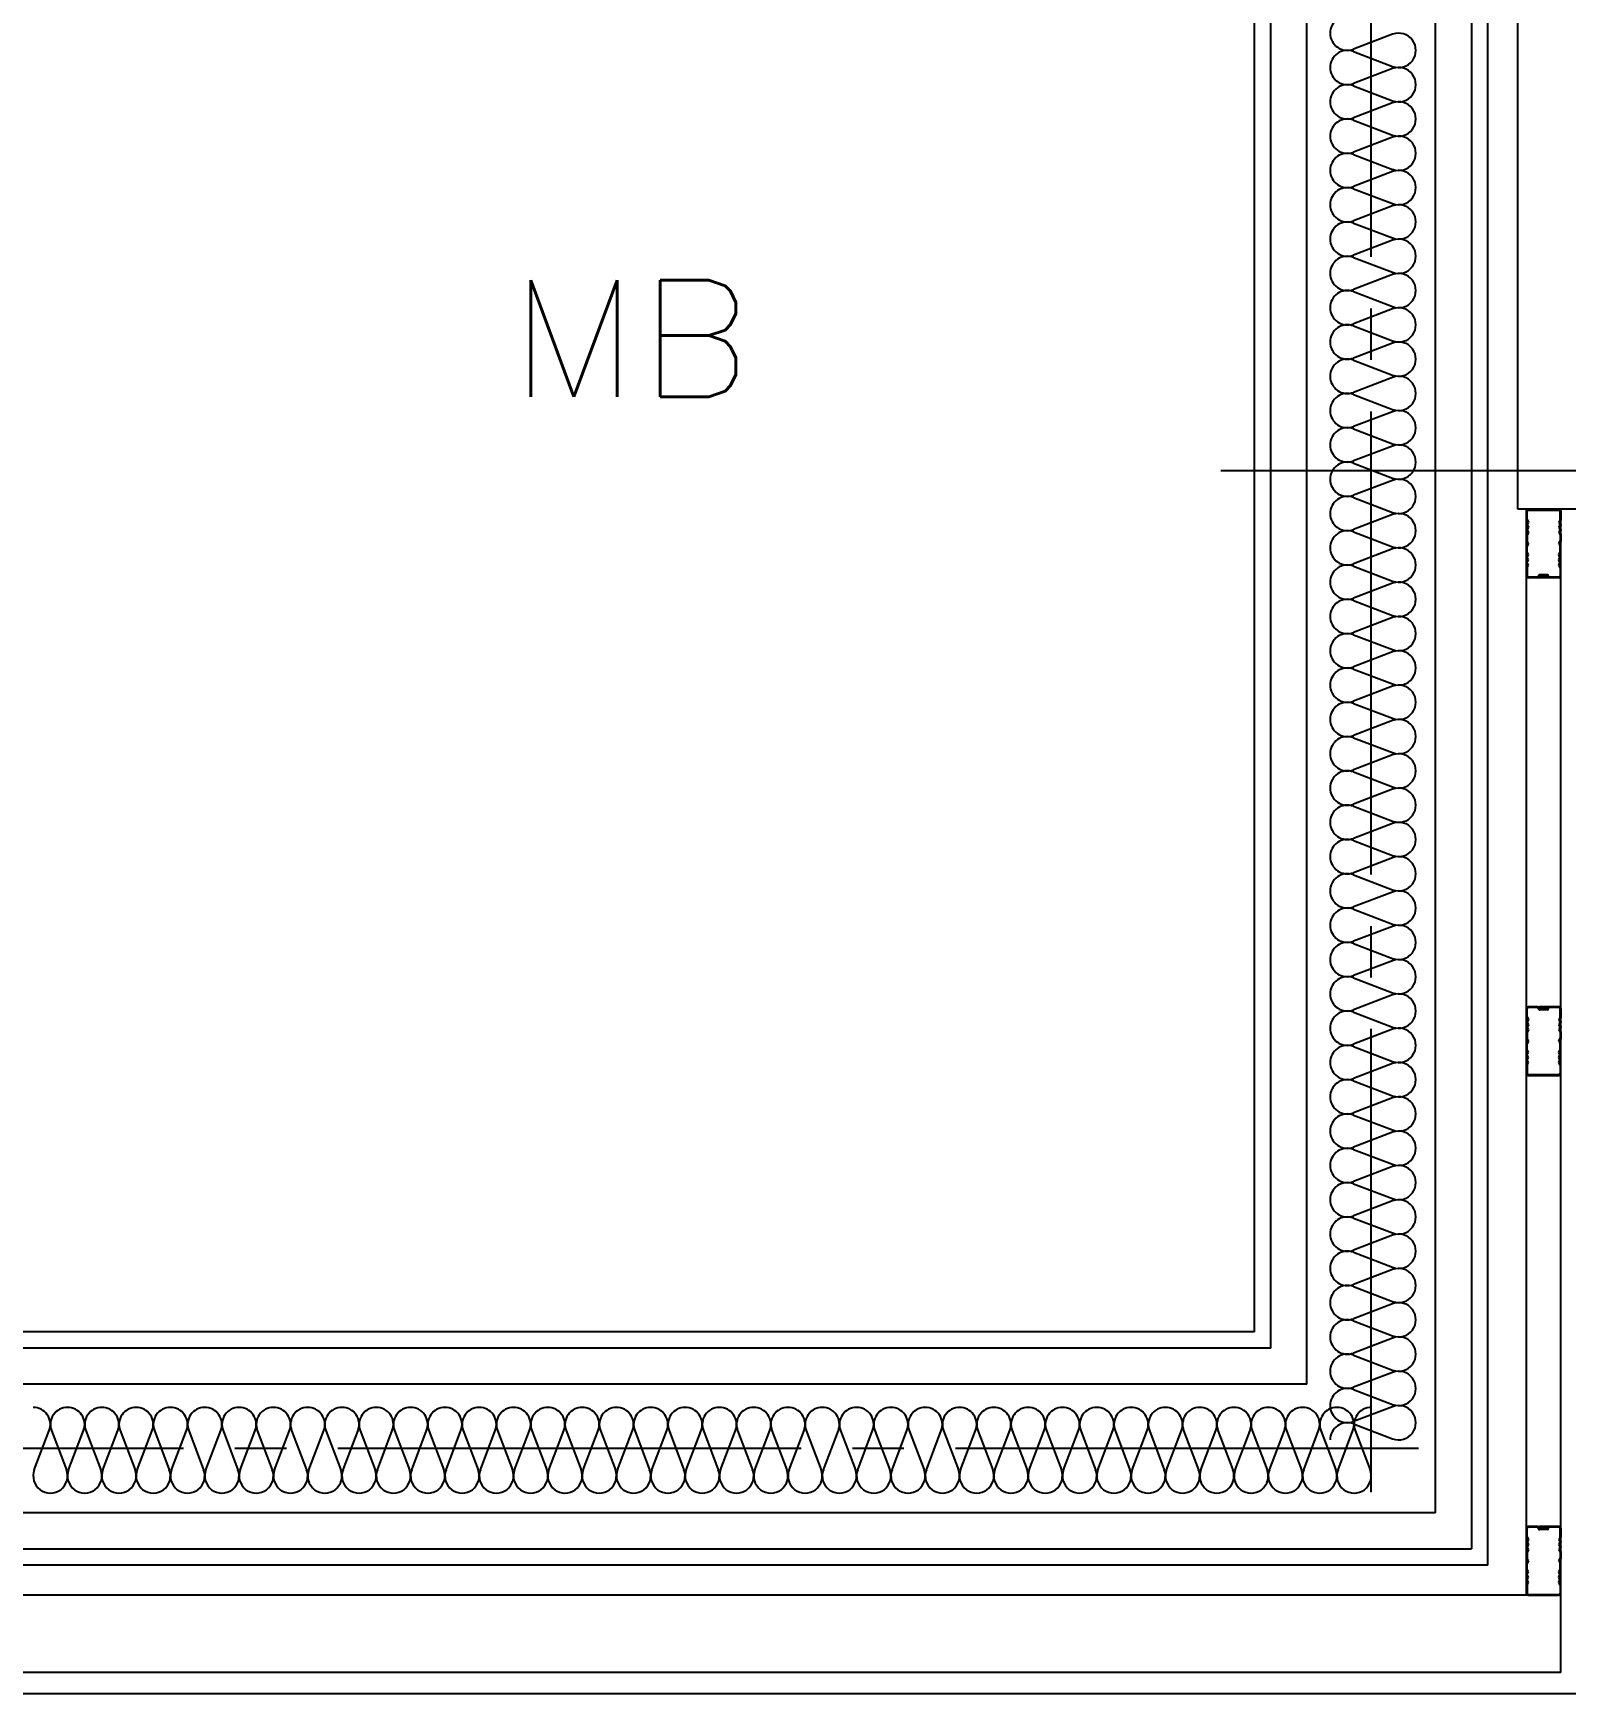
# Model space of a CAD drawing. Header units: millimetres. Extents: x 8300 to 125598, y -10383 to 40000.
# Drawn here: x 44220 to 45113, y 18807 to 19775 of the extents above; entities that cross this region are included whole.
import ezdxf
from ezdxf.enums import TextEntityAlignment as Align

# ---------------------------------------------------------------- set-up
doc = ezdxf.new("R2010")
doc.units = ezdxf.units.MM
doc.header["$LTSCALE"] = 300
doc.linetypes.add('CADEWA_LINE5', pattern=[1.2, 0.9, -0.1, 0.1, -0.1])
doc.layers.add('K建0_壁', color=7, linetype='CONTINUOUS')
doc.styles.add('txt2', font='txt.shx', dxfattribs={"width": 0.943378, "bigfont": 'extfont2'})

msp = doc.modelspace()

# ---------------------------------------------------------------- linework, layer by layer
at = {"layer": 'K建0_壁', "color": 250, "linetype": 'CADEWA_LINE5', "lineweight": -3}
for p, q in [((45000, 18924.56), (45000, 26101.35)), ((44912.29, 19520), (46678.53, 19520)), ((45027.59, 18950), (44025.9, 18950))]:
    msp.add_line(p, q, dxfattribs=at)
at = {"layer": 'K建0_壁', "color": 250, "linetype": 'Continuous', "lineweight": -3}
for p, q in [((45037.5, 18912.5), (45037.5, 20605)), ((45058.5, 20605), (45058.5, 18891.5)), ((44941.5, 19008.5), (44941.5, 20580)), ((44962.5, 18987.5), (44962.5, 20580)), ((45012.47, 19774.35), (44989.57, 19765.65)), ((44989.57, 19764.35), (45012.47, 19755.65)), ((45012.47, 19754.35), (44989.57, 19745.65)), ((44989.57, 19744.35), (45012.47, 19735.65)), ((45012.47, 19734.35), (44989.57, 19725.65)), ((44989.57, 19724.35), (45012.47, 19715.65)), ((45012.47, 19714.35), (44989.57, 19705.65)), ((44989.57, 19704.35), (45012.47, 19695.65)), ((45012.47, 19694.35), (44989.57, 19685.65)), ((44989.57, 19684.35), (45012.47, 19675.65)), ((45012.47, 19674.35), (44989.57, 19665.65)), ((44989.57, 19664.35), (45012.47, 19655.65)), ((45012.47, 19654.35), (44989.57, 19645.65)), ((44989.57, 19644.35), (45012.47, 19635.65)), ((45012.47, 19634.35), (44989.57, 19625.65)), ((44989.57, 19624.35), (45012.47, 19615.65)), ((45012.47, 19614.35), (44989.57, 19605.65)), ((44989.57, 19604.35), (45012.47, 19595.65)), ((45012.47, 19594.35), (44989.57, 19585.65)), ((44989.57, 19584.35), (45012.47, 19575.65)), ((45012.47, 19574.35), (44989.57, 19565.65)), ((44989.57, 19564.35), (45012.47, 19555.65)), ((45012.47, 19554.35), (44989.57, 19545.65)), ((44989.57, 19544.35), (45012.47, 19535.65)), ((45012.47, 19534.35), (44989.57, 19525.65)), ((44989.57, 19524.35), (45012.47, 19515.65)), ((45012.47, 19514.35), (44989.57, 19505.65)), ((44989.57, 19504.35), (45012.47, 19495.65)), ((46612.5, 19497.5), (45085.5, 19497.5)), ((45090.5, 18864.5), (45090.5, 19497.5)), ((45090.5, 19496.5), (45090.5, 19491.5)), ((45090.95, 19491.59), (45090.95, 19496.5)), ((45091.5, 19497.5), (45109.5, 19497.5)), ((45091.5, 19497.05), (45109.5, 19497.05)), ((45110.05, 19491.59), (45110.05, 19496.5)), ((45110.5, 18819.5), (45110.5, 19497.5)), ((45110.5, 19496.5), (45110.5, 19491.5)), ((45012.47, 19494.35), (44989.57, 19485.65)), ((45090.5, 19491.5), (45091.1, 19490)), ((45091.1, 19490), (45090.5, 19488.5)), ((45090.5, 19488.5), (45091.1, 19487)), ((45091.1, 19487), (45090.5, 19485.5)), ((45090.95, 19491.59), (45091.58, 19490)), ((45091.58, 19490), (45090.98, 19488.5)), ((45090.98, 19488.5), (45091.58, 19487)), ((45091.58, 19487), (45090.98, 19485.5)), ((45110.05, 19491.59), (45109.42, 19490)), ((45109.42, 19490), (45110.02, 19488.5)), ((45110.02, 19488.5), (45109.42, 19487)), ((45109.42, 19487), (45110.02, 19485.5)), ((45110.5, 19491.5), (45109.9, 19490)), ((45109.9, 19490), (45110.5, 19488.5)), ((45110.5, 19488.5), (45109.9, 19487)), ((45109.9, 19487), (45110.5, 19485.5)), ((44989.57, 19484.35), (45012.47, 19475.65)), ((45090.5, 19485.5), (45091.1, 19484)), ((45091.1, 19484), (45090.5, 19482.5)), ((45090.5, 19482.5), (45090.5, 19479)), ((45090.5, 19479), (45091.1, 19477.5)), ((45090.5, 19476), (45091.1, 19477.5)), ((45091.58, 19484), (45090.95, 19482.41)), ((45090.95, 19482.41), (45090.95, 19479.09)), ((45091.58, 19477.5), (45090.95, 19479.09)), ((45091.58, 19477.5), (45090.95, 19475.91)), ((45090.98, 19485.5), (45091.58, 19484)), ((45110.02, 19485.5), (45109.42, 19484)), ((45109.42, 19484), (45110.05, 19482.41)), ((45109.42, 19477.5), (45110.05, 19479.09)), ((45109.42, 19477.5), (45110.05, 19475.91)), ((45110.5, 19485.5), (45109.9, 19484)), ((45109.9, 19484), (45110.5, 19482.5)), ((45110.5, 19479), (45109.9, 19477.5)), ((45110.5, 19476), (45109.9, 19477.5)), ((45110.05, 19482.41), (45110.05, 19479.09)), ((45110.5, 19482.5), (45110.5, 19479)), ((45012.47, 19474.35), (44989.57, 19465.65)), ((45090.5, 19472.5), (45090.5, 19476)), ((45091.1, 19471), (45090.5, 19472.5)), ((45090.5, 19469.5), (45091.1, 19471)), ((45091.1, 19468), (45090.5, 19469.5)), ((45090.5, 19466.5), (45091.1, 19468)), ((45091.1, 19465), (45090.5, 19466.5)), ((45090.95, 19472.59), (45090.95, 19475.91)), ((45091.58, 19471), (45090.95, 19472.59)), ((45090.98, 19469.5), (45091.58, 19471)), ((45091.58, 19468), (45090.98, 19469.5)), ((45090.98, 19466.5), (45091.58, 19468)), ((45091.58, 19465), (45090.98, 19466.5)), ((45109.42, 19471), (45110.05, 19472.59)), ((45110.02, 19469.5), (45109.42, 19471)), ((45109.42, 19468), (45110.02, 19469.5)), ((45110.02, 19466.5), (45109.42, 19468)), ((45109.42, 19465), (45110.02, 19466.5)), ((45109.9, 19471), (45110.5, 19472.5)), ((45110.5, 19469.5), (45109.9, 19471)), ((45109.9, 19468), (45110.5, 19469.5)), ((45110.5, 19466.5), (45109.9, 19468)), ((45109.9, 19465), (45110.5, 19466.5)), ((45110.05, 19472.59), (45110.05, 19475.91)), ((45110.5, 19472.5), (45110.5, 19476)), ((44989.57, 19464.35), (45012.47, 19455.65)), ((45090.5, 19463.5), (45091.1, 19465)), ((45090.5, 19458.5), (45090.5, 19463.5)), ((45090.95, 19463.41), (45091.58, 19465)), ((45090.95, 19463.41), (45090.95, 19458.5)), ((45096.83, 19457.95), (45091.5, 19457.95)), ((45096.83, 19457.5), (45091.5, 19457.5)), ((45102.75, 19459.3), (45098.25, 19459.3)), ((45102.75, 19458.85), (45098.25, 19458.85)), ((45102.75, 19458.4), (45098.25, 19458.4)), ((45109.5, 19457.95), (45098.25, 19457.95)), ((45109.5, 19457.5), (45098.25, 19457.5)), ((45102.75, 19458.85), (45102.75, 19458.4)), ((45110.05, 19463.41), (45109.42, 19465)), ((45110.5, 19463.5), (45109.9, 19465)), ((45110.05, 19463.41), (45110.05, 19458.5)), ((45110.5, 19458.5), (45110.5, 19463.5)), ((45012.47, 19454.35), (44989.57, 19445.65)), ((44989.57, 19444.35), (45012.47, 19435.65)), ((45012.47, 19434.35), (44989.57, 19425.65)), ((44989.57, 19424.35), (45012.47, 19415.65)), ((45012.47, 19414.35), (44989.57, 19405.65)), ((44989.57, 19404.35), (45012.47, 19395.65)), ((45012.47, 19394.35), (44989.57, 19385.65)), ((44989.57, 19384.35), (45012.47, 19375.65)), ((45012.47, 19374.35), (44989.57, 19365.65)), ((44989.57, 19364.35), (45012.47, 19355.65)), ((45012.47, 19354.35), (44989.57, 19345.65)), ((44989.57, 19344.35), (45012.47, 19335.65)), ((45012.47, 19334.35), (44989.57, 19325.65)), ((44989.57, 19324.35), (45012.47, 19315.65)), ((45012.47, 19314.35), (44989.57, 19305.65)), ((44989.57, 19304.35), (45012.47, 19295.65)), ((45012.47, 19294.35), (44989.57, 19285.65)), ((44989.57, 19284.35), (45012.47, 19275.65)), ((45012.47, 19274.35), (44989.57, 19265.65)), ((44989.57, 19264.35), (45012.47, 19255.65)), ((45012.47, 19254.35), (44989.57, 19245.65)), ((44989.57, 19244.35), (45012.47, 19235.65)), ((45012.47, 19234.35), (44989.57, 19225.65)), ((44989.57, 19224.35), (45012.47, 19215.65)), ((45012.47, 19214.35), (44989.57, 19205.65)), ((45090.5, 19206.5), (45090.5, 19201.5)), ((45090.95, 19201.59), (45090.95, 19206.5)), ((45096.83, 19207.5), (45091.5, 19207.5)), ((45096.83, 19207.05), (45091.5, 19207.05)), ((45109.5, 19207.5), (45098.25, 19207.5)), ((45109.5, 19207.05), (45098.25, 19207.05)), ((45102.75, 19206.6), (45098.25, 19206.6)), ((45102.75, 19206.15), (45098.25, 19206.15)), ((45102.75, 19205.7), (45098.25, 19205.7)), ((45102.75, 19206.15), (45102.75, 19206.6)), ((45110.05, 19201.59), (45110.05, 19206.5)), ((45110.5, 19206.5), (45110.5, 19201.5)), ((44989.57, 19204.35), (45012.47, 19195.65)), ((45090.5, 19201.5), (45091.1, 19200)), ((45091.1, 19200), (45090.5, 19198.5)), ((45090.5, 19198.5), (45091.1, 19197)), ((45091.1, 19197), (45090.5, 19195.5)), ((45090.5, 19195.5), (45091.1, 19194)), ((45090.95, 19201.59), (45091.58, 19200)), ((45091.58, 19200), (45090.98, 19198.5)), ((45090.98, 19198.5), (45091.58, 19197)), ((45091.58, 19197), (45090.98, 19195.5)), ((45090.98, 19195.5), (45091.58, 19194)), ((45110.05, 19201.59), (45109.42, 19200)), ((45109.42, 19200), (45110.02, 19198.5)), ((45110.02, 19198.5), (45109.42, 19197)), ((45109.42, 19197), (45110.02, 19195.5)), ((45110.02, 19195.5), (45109.42, 19194)), ((45110.5, 19201.5), (45109.9, 19200)), ((45109.9, 19200), (45110.5, 19198.5)), ((45110.5, 19198.5), (45109.9, 19197)), ((45109.9, 19197), (45110.5, 19195.5)), ((45110.5, 19195.5), (45109.9, 19194)), ((45012.47, 19194.35), (44989.57, 19185.65)), ((45091.1, 19194), (45090.5, 19192.5)), ((45090.5, 19192.5), (45090.5, 19189)), ((45090.5, 19189), (45091.1, 19187.5)), ((45090.5, 19186), (45091.1, 19187.5)), ((45090.5, 19182.5), (45090.5, 19186)), ((45091.58, 19194), (45090.95, 19192.41)), ((45090.95, 19192.41), (45090.95, 19189.09)), ((45091.58, 19187.5), (45090.95, 19189.09)), ((45091.58, 19187.5), (45090.95, 19185.91)), ((45090.95, 19182.59), (45090.95, 19185.91)), ((45109.42, 19194), (45110.05, 19192.41)), ((45109.42, 19187.5), (45110.05, 19189.09)), ((45109.42, 19187.5), (45110.05, 19185.91)), ((45109.9, 19194), (45110.5, 19192.5)), ((45110.5, 19189), (45109.9, 19187.5)), ((45110.5, 19186), (45109.9, 19187.5)), ((45110.05, 19192.41), (45110.05, 19189.09)), ((45110.05, 19182.59), (45110.05, 19185.91)), ((45110.5, 19192.5), (45110.5, 19189)), ((45110.5, 19182.5), (45110.5, 19186)), ((44989.57, 19184.35), (45012.47, 19175.65)), ((45091.1, 19181), (45090.5, 19182.5)), ((45090.5, 19179.5), (45091.1, 19181)), ((45091.1, 19178), (45090.5, 19179.5)), ((45090.5, 19176.5), (45091.1, 19178)), ((45091.1, 19175), (45090.5, 19176.5)), ((45091.58, 19181), (45090.95, 19182.59)), ((45090.98, 19179.5), (45091.58, 19181)), ((45091.58, 19178), (45090.98, 19179.5)), ((45090.98, 19176.5), (45091.58, 19178)), ((45091.58, 19175), (45090.98, 19176.5)), ((45109.42, 19181), (45110.05, 19182.59)), ((45110.02, 19179.5), (45109.42, 19181)), ((45109.42, 19178), (45110.02, 19179.5)), ((45110.02, 19176.5), (45109.42, 19178)), ((45109.42, 19175), (45110.02, 19176.5)), ((45109.9, 19181), (45110.5, 19182.5)), ((45110.5, 19179.5), (45109.9, 19181)), ((45109.9, 19178), (45110.5, 19179.5)), ((45110.5, 19176.5), (45109.9, 19178)), ((45109.9, 19175), (45110.5, 19176.5)), ((45012.47, 19174.35), (44989.57, 19165.65)), ((45090.5, 19173.5), (45091.1, 19175)), ((45090.5, 19168.5), (45090.5, 19173.5)), ((45090.95, 19173.41), (45091.58, 19175)), ((45090.95, 19173.41), (45090.95, 19168.5)), ((45091.5, 19167.95), (45109.5, 19167.95)), ((45091.5, 19167.5), (45109.5, 19167.5)), ((45110.05, 19173.41), (45109.42, 19175)), ((45110.5, 19173.5), (45109.9, 19175)), ((45110.05, 19173.41), (45110.05, 19168.5)), ((45110.5, 19168.5), (45110.5, 19173.5)), ((44989.57, 19164.35), (45012.47, 19155.65)), ((45012.47, 19154.35), (44989.57, 19145.65)), ((44989.57, 19144.35), (45012.47, 19135.65)), ((45012.47, 19134.35), (44989.57, 19125.65)), ((44989.57, 19124.35), (45012.47, 19115.65)), ((45012.47, 19114.35), (44989.57, 19105.65)), ((44989.57, 19104.35), (45012.47, 19095.65)), ((45012.47, 19094.35), (44989.57, 19085.65)), ((44989.57, 19084.35), (45012.47, 19075.65)), ((45012.47, 19074.35), (44989.57, 19065.65)), ((44989.57, 19064.35), (45012.47, 19055.65)), ((45012.47, 19054.35), (44989.57, 19045.65)), ((44989.57, 19044.35), (45012.47, 19035.65)), ((45012.47, 19034.35), (44989.57, 19025.65)), ((44989.57, 19024.35), (45012.47, 19015.65)), ((45012.47, 19014.35), (44989.57, 19005.65)), ((44941.5, 19008.5), (44158.5, 19008.5)), ((44989.57, 19004.35), (45012.47, 18995.65)), ((45012.47, 18994.35), (44989.57, 18985.65)), ((44962.5, 18987.5), (44137.5, 18987.5)), ((44989.57, 18984.35), (45012.47, 18975.65)), ((45012.47, 18974.35), (44989.57, 18965.65)), ((44989.57, 18964.35), (45012.47, 18955.65)), ((44220.65, 18937.53), (44229.35, 18960.43)), ((44230.65, 18960.43), (44239.35, 18937.53)), ((44240.65, 18937.53), (44249.35, 18960.43)), ((44250.65, 18960.43), (44259.35, 18937.53)), ((44260.65, 18937.53), (44269.35, 18960.43)), ((44270.65, 18960.43), (44279.35, 18937.53)), ((44280.65, 18937.53), (44289.35, 18960.43)), ((44290.65, 18960.43), (44299.35, 18937.53)), ((44300.65, 18937.53), (44309.35, 18960.43)), ((44310.65, 18960.43), (44319.35, 18937.53)), ((44320.65, 18937.53), (44329.35, 18960.43)), ((44330.65, 18960.43), (44339.35, 18937.53)), ((44340.65, 18937.53), (44349.35, 18960.43)), ((44350.65, 18960.43), (44359.35, 18937.53)), ((44360.65, 18937.53), (44369.35, 18960.43)), ((44370.65, 18960.43), (44379.35, 18937.53)), ((44380.65, 18937.53), (44389.35, 18960.43)), ((44390.65, 18960.43), (44399.35, 18937.53)), ((44400.65, 18937.53), (44409.35, 18960.43)), ((44410.65, 18960.43), (44419.35, 18937.53)), ((44420.65, 18937.53), (44429.35, 18960.43)), ((44430.65, 18960.43), (44439.35, 18937.53)), ((44440.65, 18937.53), (44449.35, 18960.43)), ((44450.65, 18960.43), (44459.35, 18937.53)), ((44460.65, 18937.53), (44469.35, 18960.43)), ((44470.65, 18960.43), (44479.35, 18937.53)), ((44480.65, 18937.53), (44489.35, 18960.43)), ((44490.65, 18960.43), (44499.35, 18937.53)), ((44500.65, 18937.53), (44509.35, 18960.43)), ((44510.65, 18960.43), (44519.35, 18937.53)), ((44520.65, 18937.53), (44529.35, 18960.43)), ((44530.65, 18960.43), (44539.35, 18937.53)), ((44540.65, 18937.53), (44549.35, 18960.43)), ((44550.65, 18960.43), (44559.35, 18937.53)), ((44560.65, 18937.53), (44569.35, 18960.43)), ((44570.65, 18960.43), (44579.35, 18937.53)), ((44580.65, 18937.53), (44589.35, 18960.43)), ((44590.65, 18960.43), (44599.35, 18937.53)), ((44600.65, 18937.53), (44609.35, 18960.43)), ((44610.65, 18960.43), (44619.35, 18937.53)), ((44620.65, 18937.53), (44629.35, 18960.43)), ((44630.65, 18960.43), (44639.35, 18937.53)), ((44640.65, 18937.53), (44649.35, 18960.43)), ((44650.65, 18960.43), (44659.35, 18937.53)), ((44660.65, 18937.53), (44669.35, 18960.43)), ((44670.65, 18960.43), (44679.35, 18937.53)), ((44680.65, 18937.53), (44689.35, 18960.43)), ((44690.65, 18960.43), (44699.35, 18937.53)), ((44700.65, 18937.53), (44709.35, 18960.43)), ((44710.65, 18960.43), (44719.35, 18937.53)), ((44720.65, 18937.53), (44729.35, 18960.43)), ((44730.65, 18960.43), (44739.35, 18937.53)), ((44740.65, 18937.53), (44749.35, 18960.43)), ((44750.65, 18960.43), (44759.35, 18937.53)), ((44760.65, 18937.53), (44769.35, 18960.43)), ((44770.65, 18960.43), (44779.35, 18937.53)), ((44780.65, 18937.53), (44789.35, 18960.43)), ((44790.65, 18960.43), (44799.35, 18937.53)), ((44800.65, 18937.53), (44809.35, 18960.43)), ((44810.65, 18960.43), (44819.35, 18937.53)), ((44820.65, 18937.53), (44829.35, 18960.43)), ((44830.65, 18960.43), (44839.35, 18937.53)), ((44840.65, 18937.53), (44849.35, 18960.43)), ((44850.65, 18960.43), (44859.35, 18937.53)), ((44860.65, 18937.53), (44869.35, 18960.43)), ((44870.65, 18960.43), (44879.35, 18937.53)), ((44880.65, 18937.53), (44889.35, 18960.43)), ((44890.65, 18960.43), (44899.35, 18937.53)), ((44900.65, 18937.53), (44909.35, 18960.43)), ((44910.65, 18960.43), (44919.35, 18937.53)), ((44920.65, 18937.53), (44929.35, 18960.43)), ((44930.65, 18960.43), (44939.35, 18937.53)), ((44940.65, 18937.53), (44949.35, 18960.43)), ((44950.65, 18960.43), (44959.35, 18937.53)), ((44960.65, 18937.53), (44969.35, 18960.43)), ((44970.65, 18960.43), (44979.35, 18937.53)), ((44980.65, 18937.53), (44989.35, 18960.43)), ((44990.65, 18960.43), (44999.35, 18937.53)), ((45037.5, 18912.5), (44062.5, 18912.5)), ((45090.5, 18903.5), (45090.5, 18898.5)), ((45090.5, 18898.5), (45091.1, 18897)), ((45091.1, 18897), (45090.5, 18895.5)), ((45090.5, 18895.5), (45091.1, 18894)), ((45090.95, 18898.59), (45090.95, 18903.5)), ((45090.95, 18898.59), (45091.58, 18897)), ((45091.58, 18897), (45090.98, 18895.5)), ((45090.98, 18895.5), (45091.58, 18894)), ((45096.83, 18904.5), (45091.5, 18904.5)), ((45096.83, 18904.05), (45091.5, 18904.05)), ((45109.5, 18904.5), (45098.25, 18904.5)), ((45109.5, 18904.05), (45098.25, 18904.05)), ((45102.75, 18903.6), (45098.25, 18903.6)), ((45102.75, 18903.15), (45098.25, 18903.15)), ((45102.75, 18902.7), (45098.25, 18902.7)), ((45102.75, 18903.15), (45102.75, 18903.6)), ((45110.05, 18898.59), (45109.42, 18897)), ((45109.42, 18897), (45110.02, 18895.5)), ((45110.02, 18895.5), (45109.42, 18894)), ((45110.5, 18898.5), (45109.9, 18897)), ((45109.9, 18897), (45110.5, 18895.5)), ((45110.5, 18895.5), (45109.9, 18894)), ((45110.05, 18898.59), (45110.05, 18903.5)), ((45110.5, 18903.5), (45110.5, 18898.5)), ((44041.5, 18891.5), (45058.5, 18891.5)), ((45091.1, 18894), (45090.5, 18892.5)), ((45090.5, 18892.5), (45091.1, 18891)), ((45091.1, 18891), (45090.5, 18889.5)), ((45090.5, 18889.5), (45090.5, 18886)), ((45090.5, 18886), (45091.1, 18884.5)), ((45091.58, 18891), (45090.95, 18889.41)), ((45090.95, 18889.41), (45090.95, 18886.09)), ((45091.58, 18884.5), (45090.95, 18886.09)), ((45091.58, 18894), (45090.98, 18892.5)), ((45090.98, 18892.5), (45091.58, 18891)), ((45109.42, 18894), (45110.02, 18892.5)), ((45110.02, 18892.5), (45109.42, 18891)), ((45109.42, 18891), (45110.05, 18889.41)), ((45109.42, 18884.5), (45110.05, 18886.09)), ((45109.9, 18894), (45110.5, 18892.5)), ((45110.5, 18892.5), (45109.9, 18891)), ((45109.9, 18891), (45110.5, 18889.5)), ((45110.5, 18886), (45109.9, 18884.5)), ((45110.05, 18889.41), (45110.05, 18886.09)), ((45110.5, 18889.5), (45110.5, 18886)), ((45090.5, 18883), (45091.1, 18884.5)), ((45090.5, 18879.5), (45090.5, 18883)), ((45091.1, 18878), (45090.5, 18879.5)), ((45090.5, 18876.5), (45091.1, 18878)), ((45091.1, 18875), (45090.5, 18876.5)), ((45091.58, 18884.5), (45090.95, 18882.91)), ((45090.95, 18879.59), (45090.95, 18882.91)), ((45091.58, 18878), (45090.95, 18879.59)), ((45090.98, 18876.5), (45091.58, 18878)), ((45091.58, 18875), (45090.98, 18876.5)), ((45109.42, 18884.5), (45110.05, 18882.91)), ((45109.42, 18878), (45110.05, 18879.59)), ((45110.02, 18876.5), (45109.42, 18878)), ((45109.42, 18875), (45110.02, 18876.5)), ((45110.5, 18883), (45109.9, 18884.5)), ((45109.9, 18878), (45110.5, 18879.5)), ((45110.5, 18876.5), (45109.9, 18878)), ((45109.9, 18875), (45110.5, 18876.5)), ((45110.05, 18879.59), (45110.05, 18882.91)), ((45110.5, 18879.5), (45110.5, 18883)), ((45090.5, 18873.5), (45091.1, 18875)), ((45091.1, 18872), (45090.5, 18873.5)), ((45090.5, 18870.5), (45091.1, 18872)), ((45090.5, 18865.5), (45090.5, 18870.5)), ((45090.95, 18870.41), (45091.58, 18872)), ((45090.95, 18870.41), (45090.95, 18865.5)), ((45090.98, 18873.5), (45091.58, 18875)), ((45091.58, 18872), (45090.98, 18873.5)), ((45110.02, 18873.5), (45109.42, 18875)), ((45109.42, 18872), (45110.02, 18873.5)), ((45110.05, 18870.41), (45109.42, 18872)), ((45110.5, 18873.5), (45109.9, 18875)), ((45109.9, 18872), (45110.5, 18873.5)), ((45110.5, 18870.5), (45109.9, 18872)), ((45110.05, 18870.41), (45110.05, 18865.5)), ((45110.5, 18865.5), (45110.5, 18870.5)), ((45091.5, 18864.95), (45109.5, 18864.95)), ((45091.5, 18864.5), (45109.5, 18864.5)), ((45110.5, 18819.5), (43977.5, 18819.5)), ((45123, 18807), (43990, 18807))]:
    msp.add_line(p, q, dxfattribs=at)
at = {"layer": 'K建0_壁', "color": 250, "linetype": 'Continuous', "lineweight": -3, "ltscale": 0.3}
for p, q in [((45068, 18882), (45068, 20605)), ((44932, 19018), (44932, 20580)), ((45085.5, 19497.5), (45085.5, 20547.5)), ((44932, 19018), (44168, 19018)), ((45068, 18882), (44032, 18882)), ((45110.5, 18864.5), (43977.5, 18864.5))]:
    msp.add_line(p, q, dxfattribs=at)
at = {"layer": 'K建0_壁', "color": 250, "linetype": 'Continuous', "lineweight": -3}
for centre, radius, start, end in [((44986.02, 19775), 10, 69.20343, 180), ((44986.02, 19775), 10, 180, 290.79657), ((45016.02, 19765), 10, 249.20343, 110.79657), ((44986.02, 19755), 10, 69.20343, 180), ((44986.02, 19755), 10, 180, 290.79657), ((45016.02, 19745), 10, 249.20343, 110.79657), ((44986.02, 19735), 10, 69.20343, 180), ((44986.02, 19735), 10, 180, 290.79657), ((45016.02, 19725), 10, 249.20343, 110.79657), ((44986.02, 19715), 10, 69.20343, 180), ((44986.02, 19715), 10, 180, 290.79657), ((45016.02, 19705), 10, 249.20343, 110.79657), ((44986.02, 19695), 10, 69.20343, 180), ((44986.02, 19695), 10, 180, 290.79657), ((45016.02, 19685), 10, 249.20343, 110.79657), ((44986.02, 19675), 10, 69.20343, 180), ((44986.02, 19675), 10, 180, 290.79657), ((45016.02, 19665), 10, 249.20343, 110.79657), ((44986.02, 19655), 10, 69.20343, 180), ((44986.02, 19655), 10, 180, 290.79657), ((45016.02, 19645), 10, 249.20343, 110.79657), ((44986.02, 19635), 10, 69.20343, 180), ((44986.02, 19635), 10, 180, 290.79657), ((45016.02, 19625), 10, 249.20343, 110.79657), ((44986.02, 19615), 10, 69.20343, 180), ((44986.02, 19615), 10, 180, 290.79657), ((45016.02, 19605), 10, 249.20343, 110.79657), ((44986.02, 19595), 10, 69.20343, 180), ((44986.02, 19595), 10, 180, 290.79657), ((45016.02, 19585), 10, 249.20343, 110.79657), ((44986.02, 19575), 10, 69.20343, 180), ((44986.02, 19575), 10, 180, 290.79657), ((45016.02, 19565), 10, 249.20343, 110.79657), ((44986.02, 19555), 10, 69.20343, 180), ((44986.02, 19555), 10, 180, 290.79657), ((45016.02, 19545), 10, 249.20343, 110.79657), ((44986.02, 19535), 10, 69.20343, 180), ((44986.02, 19535), 10, 180, 290.79657), ((45016.02, 19525), 10, 249.20343, 110.79657), ((44986.02, 19515), 10, 69.20343, 180), ((44986.02, 19515), 10, 180, 290.79657), ((45016.02, 19505), 10, 249.20343, 110.79657), ((44986.02, 19495), 10, 69.20343, 180), ((45091.5, 19496.5), 1, 90, 180), ((45091.5, 19496.5), 0.55, 90, 180), ((45109.5, 19496.5), 1, 0, 90), ((45109.5, 19496.5), 0.55, 0, 90), ((44986.02, 19495), 10, 180, 290.79657), ((45016.02, 19485), 10, 249.20343, 110.79657), ((44986.02, 19475), 10, 69.20343, 180), ((44986.02, 19475), 10, 180, 290.79657), ((45016.02, 19465), 10, 249.20343, 110.79657), ((44986.02, 19455), 10, 69.20343, 180), ((45091.5, 19458.5), 1, 180, 270), ((45091.5, 19458.5), 0.55, 180, 270), ((45096.83, 19458.25), 0.3, 270, 0), ((45096.83, 19458.25), 0.75, 270, 0), ((45098.25, 19458.17), 1.12, 90, 178.62132), ((45098.25, 19458.17), 0.675, 90, 270), ((45098.25, 19458.17), 0.225, 90, 270), ((45102.75, 19458.62), 0.675, 270, 90), ((45109.5, 19458.5), 0.55, 270, 0), ((45109.5, 19458.5), 1, 270, 0), ((44986.02, 19455), 10, 180, 290.79657), ((45016.02, 19445), 10, 249.20343, 110.79657), ((44986.02, 19435), 10, 69.20343, 180), ((44986.02, 19435), 10, 180, 290.79657), ((45016.02, 19425), 10, 249.20343, 110.79657), ((44986.02, 19415), 10, 69.20343, 180), ((44986.02, 19415), 10, 180, 290.79657), ((45016.02, 19405), 10, 249.20343, 110.79657), ((44986.02, 19395), 10, 69.20343, 180), ((44986.02, 19395), 10, 180, 290.79657), ((45016.02, 19385), 10, 249.20343, 110.79657), ((44986.02, 19375), 10, 69.20343, 180), ((44986.02, 19375), 10, 180, 290.79657), ((45016.02, 19365), 10, 249.20343, 110.79657), ((44986.02, 19355), 10, 69.20343, 180), ((44986.02, 19355), 10, 180, 290.79657), ((45016.02, 19345), 10, 249.20343, 110.79657), ((44986.02, 19335), 10, 69.20343, 180), ((44986.02, 19335), 10, 180, 290.79657), ((45016.02, 19325), 10, 249.20343, 110.79657), ((44986.02, 19315), 10, 69.20343, 180), ((44986.02, 19315), 10, 180, 290.79657), ((45016.02, 19305), 10, 249.20343, 110.79657), ((44986.02, 19295), 10, 69.20343, 180), ((44986.02, 19295), 10, 180, 290.79657), ((45016.02, 19285), 10, 249.20343, 110.79657), ((44986.02, 19275), 10, 69.20343, 180), ((44986.02, 19275), 10, 180, 290.79657), ((45016.02, 19265), 10, 249.20343, 110.79657), ((44986.02, 19255), 10, 69.20343, 180), ((44986.02, 19255), 10, 180, 290.79657), ((45016.02, 19245), 10, 249.20343, 110.79657), ((44986.02, 19235), 10, 69.20343, 180), ((44986.02, 19235), 10, 180, 290.79657), ((45016.02, 19225), 10, 249.20343, 110.79657), ((44986.02, 19215), 10, 69.20343, 180), ((44986.02, 19215), 10, 180, 290.79657), ((45016.02, 19205), 10, 249.20343, 110.79657), ((45091.5, 19206.5), 1, 90, 180), ((45091.5, 19206.5), 0.55, 90, 180), ((45096.83, 19206.75), 0.75, 0, 90), ((45096.83, 19206.75), 0.3, 0, 90), ((45098.25, 19206.82), 1.12, 181.37868, 270), ((45098.25, 19206.82), 0.675, 90, 270), ((45098.25, 19206.82), 0.225, 90, 270), ((45102.75, 19206.37), 0.675, 270, 90), ((45109.5, 19206.5), 1, 0, 90), ((45109.5, 19206.5), 0.55, 0, 90), ((44986.02, 19195), 10, 69.20343, 180), ((44986.02, 19195), 10, 180, 290.79657), ((45016.02, 19185), 10, 249.20343, 110.79657), ((44986.02, 19175), 10, 69.20343, 180), ((44986.02, 19175), 10, 180, 290.79657), ((45016.02, 19165), 10, 249.20343, 110.79657), ((45091.5, 19168.5), 1, 180, 270), ((45091.5, 19168.5), 0.55, 180, 270), ((45109.5, 19168.5), 0.55, 270, 0), ((45109.5, 19168.5), 1, 270, 0), ((44986.02, 19155), 10, 69.20343, 180), ((44986.02, 19155), 10, 180, 290.79657), ((45016.02, 19145), 10, 249.20343, 110.79657), ((44986.02, 19135), 10, 69.20343, 180), ((44986.02, 19135), 10, 180, 290.79657), ((45016.02, 19125), 10, 249.20343, 110.79657), ((44986.02, 19115), 10, 69.20343, 180), ((44986.02, 19115), 10, 180, 290.79657), ((45016.02, 19105), 10, 249.20343, 110.79657), ((44986.02, 19095), 10, 69.20343, 180), ((44986.02, 19095), 10, 180, 290.79657), ((45016.02, 19085), 10, 249.20343, 110.79657), ((44986.02, 19075), 10, 69.20343, 180), ((44986.02, 19075), 10, 180, 290.79657), ((45016.02, 19065), 10, 249.20343, 110.79657), ((44986.02, 19055), 10, 69.20343, 180), ((44986.02, 19055), 10, 180, 290.79657), ((45016.02, 19045), 10, 249.20343, 110.79657), ((44986.02, 19035), 10, 69.20343, 180), ((44986.02, 19035), 10, 180, 290.79657), ((45016.02, 19025), 10, 249.20343, 110.79657), ((44986.02, 19015), 10, 69.20343, 180), ((44986.02, 19015), 10, 180, 290.79657), ((45016.02, 19005), 10, 249.20343, 110.79657), ((44986.02, 18995), 10, 69.20343, 180), ((44986.02, 18995), 10, 180, 290.79657), ((45016.02, 18985), 10, 249.20343, 110.79657), ((44986.02, 18975), 10, 69.20343, 180), ((44220, 18963.98), 10, 339.20343, 90), ((44240, 18963.98), 10, 90, 200.79657), ((44240, 18963.98), 10, 339.20343, 90), ((44260, 18963.98), 10, 90, 200.79657), ((44260, 18963.98), 10, 339.20343, 90), ((44280, 18963.98), 10, 90, 200.79657), ((44280, 18963.98), 10, 339.20343, 90), ((44300, 18963.98), 10, 90, 200.79657), ((44300, 18963.98), 10, 339.20343, 90), ((44320, 18963.98), 10, 90, 200.79657), ((44320, 18963.98), 10, 339.20343, 90), ((44340, 18963.98), 10, 90, 200.79657), ((44340, 18963.98), 10, 339.20343, 90), ((44360, 18963.98), 10, 90, 200.79657), ((44360, 18963.98), 10, 339.20343, 90), ((44380, 18963.98), 10, 90, 200.79657), ((44380, 18963.98), 10, 339.20343, 90), ((44400, 18963.98), 10, 90, 200.79657), ((44400, 18963.98), 10, 339.20343, 90), ((44420, 18963.98), 10, 90, 200.79657), ((44420, 18963.98), 10, 339.20343, 90), ((44440, 18963.98), 10, 90, 200.79657), ((44440, 18963.98), 10, 339.20343, 90), ((44460, 18963.98), 10, 90, 200.79657), ((44460, 18963.98), 10, 339.20343, 90), ((44480, 18963.98), 10, 90, 200.79657), ((44480, 18963.98), 10, 339.20343, 90), ((44500, 18963.98), 10, 90, 200.79657), ((44500, 18963.98), 10, 339.20343, 90), ((44520, 18963.98), 10, 90, 200.79657), ((44520, 18963.98), 10, 339.20343, 90), ((44540, 18963.98), 10, 90, 200.79657), ((44540, 18963.98), 10, 339.20343, 90), ((44560, 18963.98), 10, 90, 200.79657), ((44560, 18963.98), 10, 339.20343, 90), ((44580, 18963.98), 10, 90, 200.79657), ((44580, 18963.98), 10, 339.20343, 90), ((44600, 18963.98), 10, 90, 200.79657), ((44600, 18963.98), 10, 339.20343, 90), ((44620, 18963.98), 10, 90, 200.79657), ((44620, 18963.98), 10, 339.20343, 90), ((44640, 18963.98), 10, 90, 200.79657), ((44640, 18963.98), 10, 339.20343, 90), ((44660, 18963.98), 10, 90, 200.79657), ((44660, 18963.98), 10, 339.20343, 90), ((44680, 18963.98), 10, 90, 200.79657), ((44680, 18963.98), 10, 339.20343, 90), ((44700, 18963.98), 10, 90, 200.79657), ((44700, 18963.98), 10, 339.20343, 90), ((44720, 18963.98), 10, 90, 200.79657), ((44720, 18963.98), 10, 339.20343, 90), ((44740, 18963.98), 10, 90, 200.79657), ((44740, 18963.98), 10, 339.20343, 90), ((44760, 18963.98), 10, 90, 200.79657), ((44760, 18963.98), 10, 339.20343, 90), ((44780, 18963.98), 10, 90, 200.79657), ((44780, 18963.98), 10, 339.20343, 90), ((44800, 18963.98), 10, 90, 200.79657), ((44800, 18963.98), 10, 339.20343, 90), ((44820, 18963.98), 10, 90, 200.79657), ((44820, 18963.98), 10, 339.20343, 90), ((44840, 18963.98), 10, 90, 200.79657), ((44840, 18963.98), 10, 339.20343, 90), ((44860, 18963.98), 10, 90, 200.79657), ((44860, 18963.98), 10, 339.20343, 90), ((44880, 18963.98), 10, 90, 200.79657), ((44880, 18963.98), 10, 339.20343, 90), ((44900, 18963.98), 10, 90, 200.79657), ((44900, 18963.98), 10, 339.20343, 90), ((44920, 18963.98), 10, 90, 200.79657), ((44920, 18963.98), 10, 339.20343, 90), ((44940, 18963.98), 10, 90, 200.79657), ((44940, 18963.98), 10, 339.20343, 90), ((44960, 18963.98), 10, 90, 200.79657), ((44960, 18963.98), 10, 339.20343, 90), ((44980, 18963.98), 10, 90, 200.79657), ((44986.02, 18975), 10, 180, 290.79657), ((44980, 18963.98), 10, 339.20343, 90), ((45000, 18963.98), 10, 90, 200.79657), ((45016.02, 18965), 10, 249.20343, 110.79657), ((44986.02, 18955), 10, 69.20343, 180), ((44230, 18933.98), 10, 159.20343, 20.79657), ((44250, 18933.98), 10, 159.20343, 20.79657), ((44270, 18933.98), 10, 159.20343, 20.79657), ((44290, 18933.98), 10, 159.20343, 20.79657), ((44310, 18933.98), 10, 159.20343, 20.79657), ((44330, 18933.98), 10, 159.20343, 20.79657), ((44350, 18933.98), 10, 159.20343, 20.79657), ((44370, 18933.98), 10, 159.20343, 20.79657), ((44390, 18933.98), 10, 159.20343, 20.79657), ((44410, 18933.98), 10, 159.20343, 20.79657), ((44430, 18933.98), 10, 159.20343, 20.79657), ((44450, 18933.98), 10, 159.20343, 20.79657), ((44470, 18933.98), 10, 159.20343, 20.79657), ((44490, 18933.98), 10, 159.20343, 20.79657), ((44510, 18933.98), 10, 159.20343, 20.79657), ((44530, 18933.98), 10, 159.20343, 20.79657), ((44550, 18933.98), 10, 159.20343, 20.79657), ((44570, 18933.98), 10, 159.20343, 20.79657), ((44590, 18933.98), 10, 159.20343, 20.79657), ((44610, 18933.98), 10, 159.20343, 20.79657), ((44630, 18933.98), 10, 159.20343, 20.79657), ((44650, 18933.98), 10, 159.20343, 20.79657), ((44670, 18933.98), 10, 159.20343, 20.79657), ((44690, 18933.98), 10, 159.20343, 20.79657), ((44710, 18933.98), 10, 159.20343, 20.79657), ((44730, 18933.98), 10, 159.20343, 20.79657), ((44750, 18933.98), 10, 159.20343, 20.79657), ((44770, 18933.98), 10, 159.20343, 20.79657), ((44790, 18933.98), 10, 159.20343, 20.79657), ((44810, 18933.98), 10, 159.20343, 20.79657), ((44830, 18933.98), 10, 159.20343, 20.79657), ((44850, 18933.98), 10, 159.20343, 20.79657), ((44870, 18933.98), 10, 159.20343, 20.79657), ((44890, 18933.98), 10, 159.20343, 20.79657), ((44910, 18933.98), 10, 159.20343, 20.79657), ((44930, 18933.98), 10, 159.20343, 20.79657), ((44950, 18933.98), 10, 159.20343, 20.79657), ((44970, 18933.98), 10, 159.20343, 20.79657), ((44990, 18933.98), 10, 159.20343, 20.79657), ((45091.5, 18903.5), 1, 90, 180), ((45091.5, 18903.5), 0.55, 90, 180), ((45096.83, 18903.75), 0.75, 0, 90), ((45096.83, 18903.75), 0.3, 0, 90), ((45098.25, 18903.82), 1.12, 181.37868, 270), ((45098.25, 18903.82), 0.675, 90, 270), ((45098.25, 18903.82), 0.225, 90, 270), ((45102.75, 18903.37), 0.675, 270, 90), ((45109.5, 18903.5), 1, 0, 90), ((45109.5, 18903.5), 0.55, 0, 90), ((45091.5, 18865.5), 1, 180, 270), ((45091.5, 18865.5), 0.55, 180, 270), ((45109.5, 18865.5), 0.55, 270, 0), ((45109.5, 18865.5), 1, 270, 0)]:
    msp.add_arc(centre, radius, start, end, dxfattribs=at)

# ---------------------------------------------------------------- texts
at = {"layer": 'K建0_壁', "color": 250, "lineweight": -3, "style": 'txt2', "width": 1.081174}
msp.add_text('MB', height=67.926, dxfattribs=at).set_placement((44568.23, 19597.09), align=Align.MIDDLE_CENTER)

doc.saveas('drawing.dxf')
